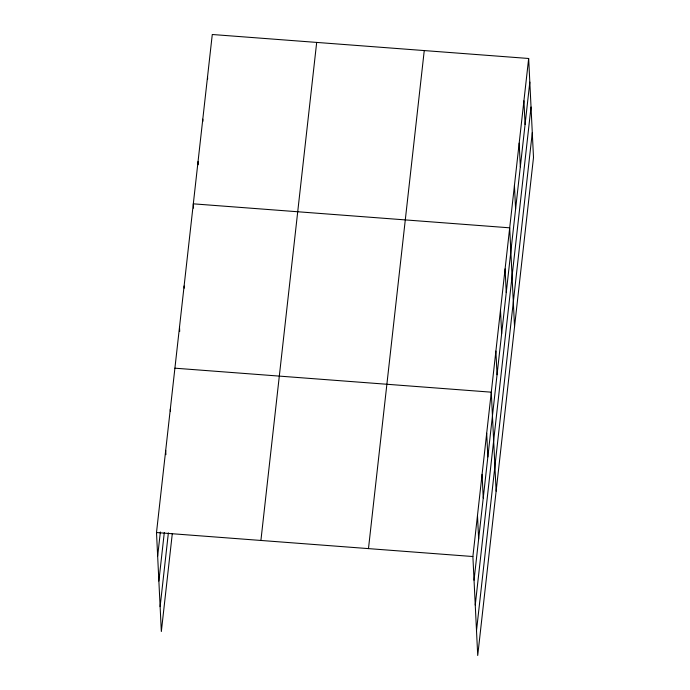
<?xml version="1.0" encoding="UTF-8"?>
<svg xmlns="http://www.w3.org/2000/svg" width="690" height="690" viewBox="0 0 690 690"><rect width="100%" height="100%" fill="white"/><g stroke="black" fill="none" stroke-linecap="round" stroke-linejoin="round"><path stroke-width="1.03" d="M172.31 533.534L161.339 631.514L156.501 532.542L212.279 34.5L528.661 58.486L533.499 157.458L477.722 655.5L472.883 556.528L528.661 58.486M157.656 556.2L160.365 531.964M158.873 581.049L164.298 532.585M160.123 606.657L168.377 532.913M260.906 540.46L316.684 42.418M368.477 548.61L424.255 50.568M474.039 580.187L529.817 82.144M475.255 605.035L531.033 107.002M476.505 630.643L532.292 132.609M174.906 368.184L491.289 392.179L496.127 491.151M156.501 532.542L472.883 556.528M523.926 100.818L525.081 124.476M519.182 143.158L520.338 166.816M514.438 185.489L515.594 209.148M514.542 326.793L509.694 227.821L193.312 203.835L193.519 208.138M505.097 268.91L506.253 292.569M500.492 310L501.647 333.658M495.894 351.089L497.05 374.748M486.692 433.26L487.847 456.918M482.086 474.349L483.241 498.007M477.489 515.439L478.644 539.097M207.535 76.832L207.638 78.988M202.791 119.163L202.903 121.319M198.056 161.503L198.211 164.729M184.109 286.014L184.213 288.161M179.504 327.095L179.719 331.398M170.301 409.274L170.404 411.43M165.704 450.363L165.911 454.667"/></g></svg>
